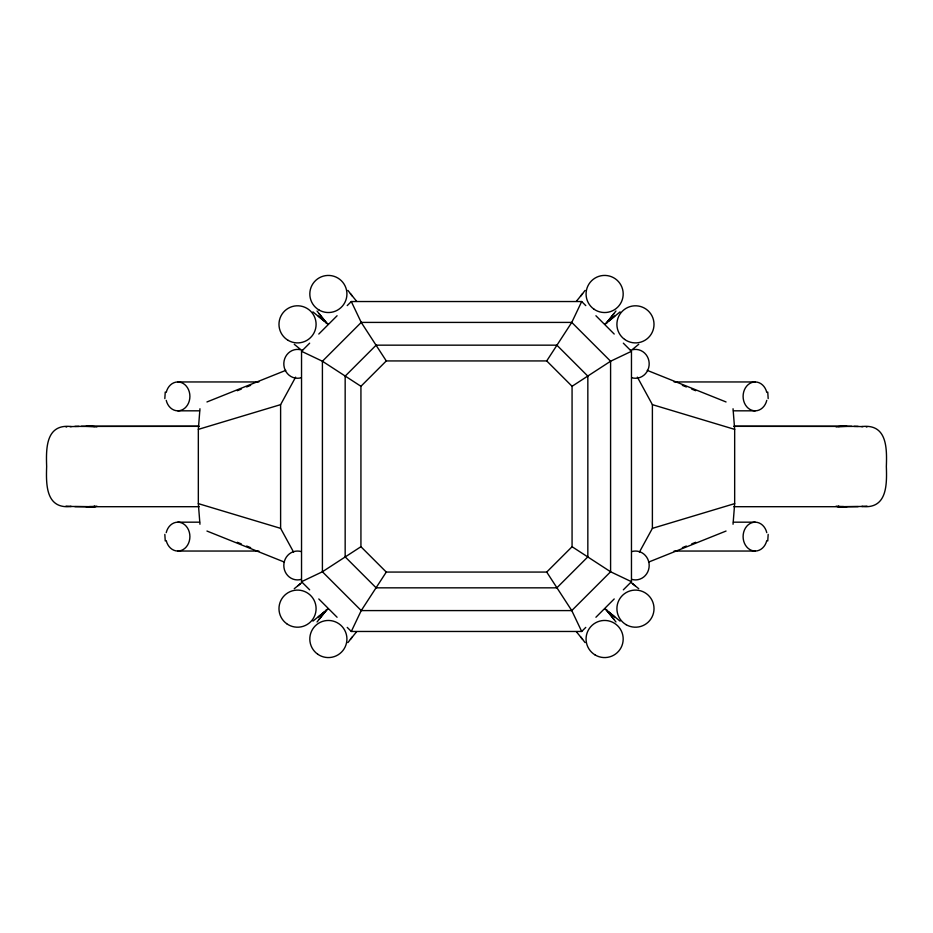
<?xml version="1.0" encoding="UTF-8"?>
<svg xmlns="http://www.w3.org/2000/svg" width="933" height="933" viewBox="0 0 933 933"><rect width="100%" height="100%" fill="white"/><g stroke="black" fill="none" stroke-linecap="round" stroke-linejoin="round"><path stroke-width="1.4" d="M164.826 534.387L165.246 540.953M768.174 398.613L767.754 392.047M199.954 524.241L198.332 503.622L198.332 429.378L199.954 408.759M733.046 524.241L734.668 503.622L734.668 429.378L733.046 408.759M165.246 392.047L164.826 398.613M767.754 540.953L768.174 534.387M347.228 627.396L351.298 631.466L361.234 610.59L386.285 572.069L546.715 572.069L572.069 546.715L572.069 386.285L546.715 360.931L386.285 360.931L360.931 386.285L360.931 546.715L386.285 572.069M585.772 305.604L581.702 301.534L571.766 322.41L546.715 360.931M293.58 552.103L280.611 528.358L280.611 404.642L295.621 377.142M639.42 552.103L652.389 528.358L652.389 404.642L637.379 377.142M317.057 621.973L323.728 613.541M585.084 290.408L580.536 296.216M347.916 642.592L352.464 636.784M609.272 319.459L615.943 311.027M319.144 619.255L321.244 616.666M324.556 612.538L326.62 609.972L321.64 616.118M608.444 320.462L606.38 323.028L611.36 316.882M611.756 316.334L613.856 313.745M582.624 293.638L576.431 301.196M350.376 639.362L356.569 631.804M309.663 589.831L301.534 581.702L301.534 351.298L309.663 343.169M318.794 334.037L337.081 315.751M347.228 305.604L351.298 301.534L581.702 301.534M351.298 631.466L581.702 631.466L585.772 627.396M595.919 617.249L614.206 598.963M623.337 589.831L631.466 581.702L631.466 351.298L623.337 343.169M298.012 585.691L301.884 582.425M321.698 614.066L328.101 608.689L325.582 610.788M607.418 322.212L604.899 324.311L620.083 311.879M614.707 316.124L608.759 321.057M312.917 621.121L320.847 614.742M300.554 583.568L294.268 588.7M632.446 349.432L638.732 344.3M318.293 616.876L324.241 611.943M572.069 386.285L610.59 361.234L631.466 351.298M360.931 546.715L322.41 571.766L301.534 581.702M206.951 401.96L285.766 370.366M237.297 390.717L241.297 389.108M246.65 386.962L250.65 385.352M682.35 547.648L686.35 546.038M691.703 543.892L695.703 542.283M648.575 562.109L726.049 531.04M198.332 429.378L280.611 404.642M652.389 528.358L734.668 503.622M71.34 426.579C45.764 423.489 46.02 448.248 46.65 466.523C46.02 484.798 45.764 509.535 71.34 506.444M861.66 506.444C887.236 509.535 886.98 484.798 886.35 466.523C886.98 448.248 887.236 423.489 861.66 426.579M836.085 426.848L839.35 426.591M93.65 506.456L96.927 506.187M862.267 506.409L866.979 506.083M70.022 426.626L78.99 426.393M838.604 426.579L846.907 426.323M862.372 506.456L839.478 506.712M90.548 506.642L89.416 506.631L95.003 506.409L94.256 506.409M840.236 426.393L844.703 426.311M86.093 506.724L92.775 506.642M844.26 506.712L733.839 506.701M66.021 426.952L66.744 426.952M66.021 506.083L70.733 506.409M177.841 381.959L258.896 381.947M674.104 381.947L755.159 381.959M177.841 410.823L199.545 410.823M733.455 410.823L755.159 410.823M199.161 426.299L74.862 426.404M733.839 426.299L858.138 426.404M854.01 426.393L862.978 426.626M81.264 426.323L198.659 426.334M734.341 426.334L851.736 426.323M93.522 506.712L70.628 506.456M199.161 506.701L88.74 506.712M95.714 506.724L74.862 506.631M837.286 506.724L858.138 506.631M177.841 522.177L199.604 522.177M733.396 522.177L755.159 522.177M177.841 551.041L258.908 551.053M674.092 551.053L755.159 551.041M866.256 426.952L866.979 426.952M839.35 506.456L837.997 506.409L843.584 506.631L842.452 506.642M88.297 426.311L92.764 426.393M86.093 426.323L94.396 426.579M840.225 506.642L846.907 506.724M93.65 426.591L96.915 426.848M836.073 506.187L838.744 506.409M652.389 404.642L734.668 429.378M198.332 503.622L280.611 528.358M647.234 370.366L726.049 401.96M682.35 385.352L686.35 386.962M691.703 389.108L695.703 390.717M237.297 542.283L241.297 543.892M246.65 546.038L250.65 547.648M206.951 531.04L284.425 562.109M301.534 351.298L322.41 361.234L360.931 386.285M631.466 581.702L610.59 571.766L572.069 546.715M312.917 311.879L328.101 324.311L325.582 322.212M620.083 621.121L608.759 611.943M638.732 588.7L632.446 583.568M294.268 344.3L300.554 349.432M324.241 321.057L318.293 316.124M607.418 610.788L604.899 608.689L611.302 614.066M612.153 614.742L614.707 616.876M631.116 582.425L634.988 585.691M595.919 315.751L614.206 334.037M318.794 598.963L337.081 617.249M356.569 301.196L350.376 293.638M576.431 631.804L582.624 639.362M611.36 616.118L606.38 609.972L608.444 612.538M321.64 316.882L326.62 323.028L324.556 320.462M611.756 616.666L615.943 621.973M317.057 311.027L321.244 316.334M609.272 613.541L613.856 619.255M352.464 296.216L347.916 290.408M580.536 636.784L585.084 642.592M319.144 313.745L323.728 319.459M546.715 572.069L571.766 610.59L581.702 631.466M386.285 360.931L361.234 322.41L351.298 301.534M631.711 551.601A14.438 13.703 -90 0 1 649.181 565.48A14.438 13.703 -90 0 1 631.711 579.358M630.44 350.411A14.438 13.703 -90 0 1 649.17 363.124A14.438 13.703 -90 0 1 631.711 377.713M301.289 377.713A14.438 13.703 -90 0 1 283.83 363.124A14.438 13.703 -90 0 1 302.56 350.411M301.289 579.358A14.438 13.703 -90 0 1 283.819 565.48A14.438 13.703 -90 0 1 301.289 551.601M766.774 400.362A14.438 12.071 -90 0 1 748.184 408.164A14.438 12.071 -90 0 1 748.184 384.618A14.438 12.071 -90 0 1 766.774 392.42M766.774 540.58A14.438 12.071 -90 0 1 748.184 548.382A14.438 12.071 -90 0 1 748.184 524.836A14.438 12.071 -90 0 1 766.774 532.638M166.226 392.42A14.438 12.071 -90 0 1 184.816 384.618A14.438 12.071 -90 0 1 184.816 408.164A14.438 12.071 -90 0 1 166.226 400.362M166.226 532.638A14.438 12.071 -90 0 1 184.816 524.836A14.438 12.071 -90 0 1 184.816 548.382A14.438 12.071 -90 0 1 166.226 540.58M361.234 322.41L322.41 361.234L322.41 571.766L361.234 610.59L571.766 610.59L610.59 571.766L610.59 361.234L571.766 322.41L361.234 322.41M376.139 345.163L345.163 376.139L345.163 556.861L376.139 587.837L556.861 587.837L587.837 556.861L587.837 376.139L556.861 345.163L376.139 345.163M288.262 340.417A18.555 18.555 0 0 0 316.1 324.357A18.555 18.555 0 0 0 288.262 308.275A18.555 18.555 0 0 0 288.262 340.417M318.853 309.908A18.555 18.555 0 0 0 346.924 294.268A18.555 18.555 0 0 0 319.343 277.777A18.555 18.555 0 0 0 318.853 309.908M317.71 654.208A18.555 18.555 0 0 0 346.854 640.644A18.555 18.555 0 0 0 320.544 622.194A18.555 18.555 0 0 0 317.71 654.208M286.653 623.676A18.555 18.555 0 0 0 315.995 610.567A18.555 18.555 0 0 0 289.965 591.709A18.555 18.555 0 0 0 286.653 623.676M593.971 309.173A18.555 18.555 0 0 0 623.116 295.621A18.555 18.555 0 0 0 596.793 277.159A18.555 18.555 0 0 0 593.971 309.173M624.574 339.379A18.555 18.555 0 0 0 653.916 326.27A18.555 18.555 0 0 0 627.886 307.412A18.555 18.555 0 0 0 624.574 339.379M626.183 624.713A18.555 18.555 0 0 0 654.021 608.654A18.555 18.555 0 0 0 626.183 592.583A18.555 18.555 0 0 0 626.183 624.713M595.102 654.943A18.555 18.555 0 0 0 623.186 639.303A18.555 18.555 0 0 0 595.592 622.801A18.555 18.555 0 0 0 595.102 654.943"/></g></svg>
